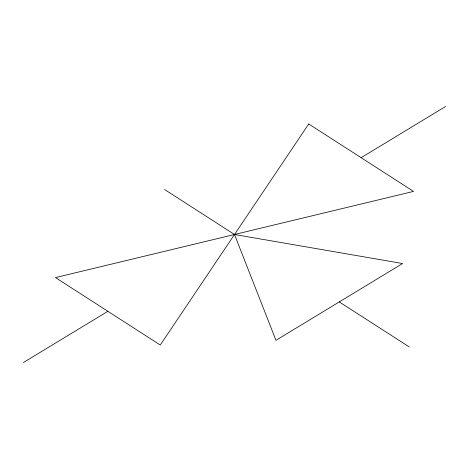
<?xml version="1.0" encoding="UTF-8"?>
<svg xmlns="http://www.w3.org/2000/svg" width="469" height="469" viewBox="0 0 469 469"><rect width="100%" height="100%" fill="white"/><g stroke="black" fill="none" stroke-linecap="round" stroke-linejoin="round"><path stroke-width="0.7" d="M23.45 362.502L107.87 311.305M361.13 157.695L445.55 106.498M234.5 234.5L402.601 263.519L275.971 340.324L234.5 234.5L164.642 189.552M339.286 301.925L409.15 346.872M308.737 123.986L160.263 345.014L55.477 277.589L413.523 191.411L308.737 123.986"/></g></svg>
